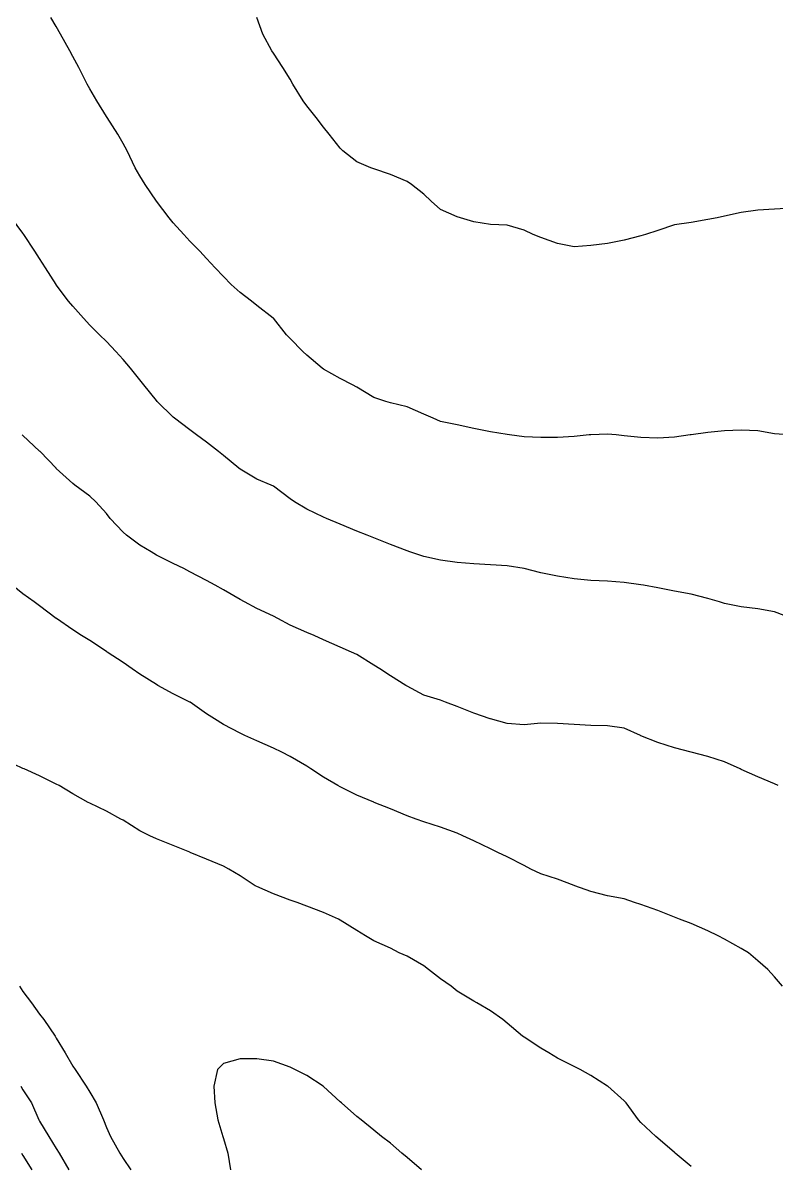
# Model space of a CAD drawing. Extents: x -280806 to 176394, y -263086 to 194114.
# Drawn here: x -221654 to -176438, y -27130 to 41387 of the extents above; entities that cross this region are included whole.
import ezdxf

# ---------------------------------------------------------------- set-up
doc = ezdxf.new("R2010")
doc.units = 0

msp = doc.modelspace()

# ---------------------------------------------------------------- linework, layer by layer
at = {"layer": 'CONTOURS'}
for points in [[(-175690.8043, 16648.4198, 499872), (-176532.479, 16720.627, 499872), (-177535.0882, 16884.1522, 499872), (-178537.7278, 16933.4993, 499872), (-179540.3674, 16893.54, 499872), (-180543.007, 16792.6512, 499872), (-181545.6161, 16657.8382, 499872), (-181610.2337, 16648.4198, 499872), (-182548.2557, 16516.9596, 499872), (-183550.8953, 16460.785, 499872), (-184553.5349, 16496.9952, 499872), (-185556.144, 16598.6155, 499872), (-186040.715, 16648.4198, 499872), (-186558.7836, 16698.8033, 499872), (-187561.4232, 16659.8803, 499872), (-187666.122, 16648.4198, 499872), (-188564.0628, 16549.0246, 499872), (-189566.6719, 16490.2896, 499872), (-190569.3115, 16492.7585, 499872), (-191571.9511, 16536.4058, 499872), (-192438.9547, 16648.4198, 499872), (-192574.5602, 16667.8966, 499872), (-193577.1998, 16837.0301, 499872), (-194579.8394, 17033.2603, 499872), (-195582.479, 17244.6696, 499872), (-196585.0882, 17460.0108, 499872), (-197024.6707, 17651.029, 499872), (-197587.7278, 17903.891, 499872), (-198590.3674, 18330.3977, 499872), (-199593.007, 18578.322, 499872), (-199869.552, 18653.6686, 499872), (-200595.6161, 18892.9975, 499872), (-201598.2557, 19518.0509, 499872), (-201861.9077, 19656.3082, 499872), (-202600.8953, 20038.375, 499872), (-203603.5349, 20597.5001, 499872), (-203684.2459, 20658.9478, 499872), (-204606.144, 21443.6858, 499872), (-204845.0158, 21661.5569, 499872), (-205608.7836, 22436.0842, 499872), (-205827.2033, 22664.1965, 499872), (-206611.4232, 23657.2958, 499872), (-206620.811, 23666.8361, 499872), (-207614.0628, 24421.338, 499872), (-207931.6644, 24669.4757, 499872), (-208616.6719, 25189.5254, 499872), (-209142.7262, 25672.0848, 499872), (-209619.3115, 26158.698, 499872), (-210100.4993, 26674.7244, 499872), (-210621.9511, 27232.1122, 499872), (-211035.3818, 27677.364, 499872), (-211624.5602, 28279.0392, 499872), (-211992.4538, 28680.0036, 499872), (-212627.1998, 29388.3893, 499872), (-212864.2123, 29682.6127, 499872), (-213626.0599, 30685.2523, 499872), (-213629.8394, 30690.7387, 499872), (-214313.6278, 31687.8919, 499872), (-214632.479, 32209.4657, 499872), (-214911.9197, 32690.501, 499872), (-215393.839, 33693.1406, 499872), (-215635.0882, 34143.5436, 499872), (-215952.5678, 34695.7802, 499872), (-216601.609, 35698.4198, 499872), (-216637.7278, 35757.2767, 499872), (-217210.3555, 36701.029, 499872), (-217640.3674, 37431.9394, 499872), (-217788.1649, 37703.6686, 499872), (-218291.7554, 38706.3082, 499872), (-218643.007, 39374.0945, 499872), (-218837.9875, 39708.9478, 499872), (-219401.5018, 40711.5569, 499872), (-219645.6161, 41157.2354, 499872), (-219963.6139, 41714.1965, 499872)], [(-175529.8394, 30264.4759, 496824), (-176532.479, 30202.2053, 496824), (-177535.0882, 30139.4165, 496824), (-178537.7278, 29992.0152, 496824), (-179540.3674, 29787.5858, 496824), (-179979.767, 29682.6127, 496824), (-180543.007, 29586.7531, 496824), (-181545.6161, 29404.7875, 496824), (-182548.2557, 29267.1703, 496824), (-183550.8953, 28913.8462, 496824), (-184280.5865, 28680.0036, 496824), (-184553.5349, 28597.098, 496824), (-185556.144, 28338.9629, 496824), (-186558.7836, 28141.4525, 496824), (-187561.4232, 28011.5772, 496824), (-188564.0628, 27935.4686, 496824), (-189566.6719, 28141.3915, 496824), (-190569.3115, 28500.5069, 496824), (-191027.5174, 28680.0036, 496824), (-191571.9511, 28938.0473, 496824), (-192574.5602, 29234.2519, 496824), (-193577.1998, 29279.5452, 496824), (-194579.8394, 29448.6482, 496824), (-195389.9674, 29682.6127, 496824), (-195582.479, 29748.1752, 496824), (-196585.0882, 30174.7733, 496824), (-197143.055, 30685.2523, 496824), (-197587.7278, 31108.8024, 496824), (-198318.2114, 31687.8919, 496824), (-198590.3674, 31857.5131, 496824), (-199593.007, 32290.0243, 496824), (-200595.6161, 32625.03, 496824), (-200772.3086, 32690.501, 496824), (-201598.2557, 33047.4828, 496824), (-202440.3571, 33693.1406, 496824), (-202600.8953, 33856.7268, 496824), (-203267.1271, 34695.7802, 496824), (-203603.5349, 35127.7733, 496824), (-204055.0961, 35698.4198, 496824), (-204606.144, 36403.9709, 496824), (-204824.838, 36701.029, 496824), (-205443.8868, 37703.6686, 496824), (-205608.7836, 37995.2707, 496824), (-206049.7378, 38706.3082, 496824), (-206611.4232, 39568.374, 496824), (-206709.6907, 39708.9478, 496824), (-207251.046, 40711.5569, 496824), (-207604.7664, 41714.1965, 496824)], [(-175529.8394, 5653.2475, 502920), (-176532.479, 6028.2734, 502920), (-177535.0882, 6204.3564, 502920), (-178537.7278, 6322.9846, 502920), (-179540.3674, 6532.6565, 502920), (-179837.3645, 6622.0848, 502920), (-180543.007, 6828.0991, 502920), (-181545.6161, 7080.8698, 502920), (-182548.2557, 7271.9794, 502920), (-183550.8953, 7473.2388, 502920), (-184401.4397, 7624.7244, 502920), (-184553.5349, 7653.5585, 502920), (-185556.144, 7789.6517, 502920), (-186558.7836, 7871.8867, 502920), (-187561.4232, 7915.1988, 502920), (-188564.0628, 8014.0759, 502920), (-189566.6719, 8167.817, 502920), (-190569.3115, 8369.808, 502920), (-191558.9057, 8627.364, 502920), (-191571.9511, 8630.9606, 502920), (-192574.5602, 8794.7297, 502920), (-193577.1998, 8855.1106, 502920), (-194579.8394, 8904.6101, 502920), (-195582.479, 8989.5578, 502920), (-196585.0882, 9131.4422, 502920), (-197587.7278, 9344.2231, 502920), (-198426.5678, 9630.0036, 502920), (-198590.3674, 9684.4104, 502920), (-199593.007, 10065.6542, 502920), (-200595.6161, 10468.417, 502920), (-200994.0506, 10632.6127, 502920), (-201598.2557, 10877.1842, 502920), (-202600.8953, 11298.5702, 502920), (-203418.2774, 11635.2523, 502920), (-203603.5349, 11717.4874, 502920), (-204606.144, 12198.035, 502920), (-205354.0622, 12637.8919, 502920), (-205608.7836, 12812.1766, 502920), (-206611.4232, 13576.9807, 502920), (-206750.0462, 13640.501, 502920), (-207614.0628, 13988.9789, 502920), (-208616.6719, 14594.586, 502920), (-208684.307, 14643.1406, 502920), (-209619.3115, 15404.3177, 502920), (-209919.2347, 15645.7802, 502920), (-210621.9511, 16208.6849, 502920), (-211222.4986, 16648.4198, 502920), (-211624.5602, 16959.5292, 502920), (-212544.0199, 17651.029, 502920), (-212627.1998, 17717.1096, 502920), (-213583.5403, 18653.6686, 502920), (-213629.8394, 18705.9722, 502920), (-214387.6027, 19656.3082, 502920), (-214632.479, 19959.4318, 502920), (-215185.3253, 20658.9478, 502920), (-215635.0882, 21173.2063, 502920), (-216070.6169, 21661.5569, 502920), (-216637.7278, 22247.0167, 502920), (-217048.9639, 22664.1965, 502920), (-217640.3674, 23237.7082, 502920), (-218010.6689, 23666.8361, 502920), (-218643.007, 24373.1796, 502920), (-218907.1466, 24669.4757, 502920), (-219645.6161, 25654.6807, 502920), (-219658.4786, 25672.0848, 502920), (-220296.7603, 26674.7244, 502920), (-220648.2557, 27247.1388, 502920), (-220925.3798, 27677.364, 502920), (-221587.8322, 28680.0036, 502920), (-221650.8953, 28767.2983, 502920), (-222324.8081, 29682.6127, 502920)], [(-176309.6398, -4406.8594, 505968), (-176532.479, -4304.8733, 505968), (-177535.0882, -3877.9094, 505968), (-178537.7278, -3427.9027, 505968), (-178597.6514, -3404.2198, 505968), (-179540.3674, -2983.6262, 505968), (-180543.007, -2653.8631, 505968), (-181537.4474, -2401.5802, 505968), (-181545.6161, -2399.4161, 505968), (-182548.2557, -2138.934, 505968), (-183550.8953, -1823.527, 505968), (-184553.5349, -1409.5171, 505968), (-184575.9072, -1398.971, 505968), (-185556.144, -962.467, 505968), (-186558.7836, -808.2382, 505968), (-187561.4232, -788.2433, 505968), (-188564.0628, -733.9889, 505968), (-189566.6719, -678.241, 505968), (-190569.3115, -662.178, 505968), (-191571.9511, -754.319, 505968), (-192574.5602, -667.573, 505968), (-193577.1998, -404.5001, 505968), (-193597.9262, -396.3314, 505968), (-194579.8394, -53.2181, 505968), (-195582.479, 338.5718, 505968), (-196292.9069, 606.3082, 505968), (-196585.0882, 720.09, 505968), (-197587.7278, 1034.6436, 505968), (-198590.3674, 1558.1071, 505968), (-198668.8229, 1608.9478, 505968), (-199593.007, 2189.7746, 505968), (-200226.6557, 2611.5569, 505968), (-200595.6161, 2833.5122, 505968), (-201598.2557, 3463.5643, 505968), (-201932.7127, 3614.1965, 505968), (-202600.8953, 3905.189, 505968), (-203603.5349, 4346.1127, 505968), (-204165.9823, 4616.8361, 505968), (-204606.144, 4792.2485, 505968), (-205608.7836, 5227.0152, 505968), (-206342.8639, 5619.4757, 505968), (-206611.4232, 5771.2966, 505968), (-207614.0628, 6234.1354, 505968), (-208347.2287, 6622.0848, 505968), (-208616.6719, 6769.4251, 505968), (-209619.3115, 7343.9426, 505968), (-210114.2153, 7624.7244, 505968), (-210621.9511, 7907.7007, 505968), (-211624.5602, 8436.8335, 505968), (-211997.6659, 8627.364, 505968), (-212627.1998, 8927.7749, 505968), (-213629.8394, 9432.798, 505968), (-213957.0727, 9630.0036, 505968), (-214632.479, 10033.4674, 505968), (-215431.5122, 10632.6127, 505968), (-215635.0882, 10818.114, 505968), (-216405.0434, 11635.2523, 505968), (-216637.7278, 11933.5906, 505968), (-217276.5581, 12637.8919, 505968), (-217640.3674, 12962.7173, 505968), (-218524.0435, 13640.501, 505968), (-218643.007, 13740.0792, 505968), (-219645.6161, 14632.5336, 505968), (-219656.8937, 14643.1406, 505968), (-220611.4054, 15645.7802, 505968), (-220648.2557, 15683.1182, 505968), (-221650.8953, 16613.886, 505968), (-221686.2216, 16648.4198, 505968)], [(-176061.8678, -16438.4431, 509016), (-176532.479, -15876.7882, 509016), (-176943.5628, -15435.8035, 509016), (-177535.0882, -14922.6727, 509016), (-178108.6608, -14433.1639, 509016), (-178537.7278, -14178.3511, 509016), (-179540.3674, -13619.6832, 509016), (-179927.6462, -13430.5243, 509016), (-180543.007, -13130.6316, 509016), (-181545.6161, -12674.407, 509016), (-182243.5166, -12427.9152, 509016), (-182548.2557, -12300.0211, 509016), (-183550.8953, -11899.2701, 509016), (-184553.5349, -11535.3998, 509016), (-184941.911, -11425.2756, 509016), (-185556.144, -11195.7917, 509016), (-186558.7836, -11014.7405, 509016), (-187561.4232, -10751.7286, 509016), (-188519.2267, -10422.636, 509016), (-188564.0628, -10407.9751, 509016), (-189566.6719, -10027.1275, 509016), (-190569.3115, -9694.7126, 509016), (-191155.6858, -9419.9964, 509016), (-191571.9511, -9190.1772, 509016), (-192574.5602, -8681.1002, 509016), (-193137.1906, -8417.3873, 509016), (-193577.1998, -8203.1434, 509016), (-194579.8394, -7720.1268, 509016), (-195239.0914, -7414.7477, 509016), (-195582.479, -7265.8834, 509016), (-196585.0882, -6894.4236, 509016), (-197587.7278, -6572.9206, 509016), (-198052.3954, -6412.1081, 509016), (-198590.3674, -6209.9647, 509016), (-199593.007, -5791.5048, 509016), (-200560.4117, -5409.499, 509016), (-200595.6161, -5397.3374, 509016), (-201598.2557, -4976.5306, 509016), (-202600.8953, -4483.7909, 509016), (-202745.9801, -4406.8594, 509016), (-203603.5349, -3889.4004, 509016), (-204359.8961, -3404.2198, 509016), (-204606.144, -3246.7601, 509016), (-205608.7836, -2661.0564, 509016), (-206103.3826, -2401.5802, 509016), (-206611.4232, -2152.9548, 509016), (-207614.0628, -1724.0098, 509016), (-208321.8084, -1398.971, 509016), (-208616.6719, -1259.7079, 509016), (-209619.3115, -742.0661, 509016), (-210158.015, -396.3314, 509016), (-210621.9511, -92.1715, 509016), (-211619.1958, 606.3082, 509016), (-211624.5602, 609.9658, 509016), (-212627.1998, 1112.0933, 509016), (-213541.8132, 1608.9478, 509016), (-213629.8394, 1657.8072, 509016), (-214632.479, 2293.8029, 509016), (-215084.6194, 2611.5569, 509016), (-215635.0882, 2976.9206, 509016), (-216589.1426, 3614.1965, 509016), (-216637.7278, 3649.6752, 509016), (-217640.3674, 4310.1158, 509016), (-218127.3768, 4616.8361, 509016), (-218643.007, 4944.7094, 509016), (-219636.4111, 5619.4757, 509016), (-219645.6161, 5625.8155, 509016), (-220648.2557, 6397.9654, 509016), (-220965.2172, 6622.0848, 509016), (-221650.8953, 7115.8913, 509016), (-222285.3974, 7624.7244, 509016)], [(-181545.6161, -27272.6201, 512064), (-182491.4105, -26464.7477, 512064), (-182548.2557, -26421.0698, 512064), (-183550.8953, -25577.292, 512064), (-183669.7063, -25462.1081, 512064), (-184553.5349, -24625.8893, 512064), (-184703.5879, -24459.499, 512064), (-185444.191, -23456.8594, 512064), (-185556.144, -23322.9302, 512064), (-186547.8413, -22454.2198, 512064), (-186558.7836, -22445.2282, 512064), (-187561.4232, -21811.2137, 512064), (-188210.3119, -21451.5802, 512064), (-188564.0628, -21273.3026, 512064), (-189566.6719, -20763.0979, 512064), (-190087.697, -20448.971, 512064), (-190569.3115, -20173.889, 512064), (-191571.9511, -19512.595, 512064), (-191666.2258, -19446.3314, 512064), (-192574.5602, -18656.808, 512064), (-192852.6902, -18443.6918, 512064), (-193577.1998, -17918.1557, 512064), (-194406.6826, -17441.0522, 512064), (-194579.8394, -17344.9793, 512064), (-195582.479, -16743.6089, 512064), (-195951.5614, -16438.4431, 512064), (-196585.0882, -15996.2088, 512064), (-197299.387, -15435.8035, 512064), (-197587.7278, -15232.7153, 512064), (-198590.3674, -14652.3151, 512064), (-199057.1381, -14433.1639, 512064), (-199593.007, -14172.1027, 512064), (-200595.6161, -13719.4442, 512064), (-201081.132, -13430.5243, 512064), (-201598.2557, -13110.3014, 512064), (-202600.8953, -12478.3901, 512064), (-202701.967, -12427.9152, 512064), (-203603.5349, -12027.4994, 512064), (-204606.144, -11637.8431, 512064), (-205196.2368, -11425.2756, 512064), (-205608.7836, -11285.159, 512064), (-206611.4232, -10891.4794, 512064), (-207614.0628, -10469.0266, 512064), (-207702.6682, -10422.636, 512064), (-208616.6719, -9826.8739, 512064), (-209296.7722, -9419.9964, 512064), (-209619.3115, -9242.6942, 512064), (-210621.9511, -8810.6098, 512064), (-211604.1996, -8417.3873, 512064), (-211624.5602, -8409.371, 512064), (-212627.1998, -7993.319, 512064), (-213629.8394, -7594.4882, 512064), (-214039.2163, -7414.7477, 512064), (-214632.479, -7121.0424, 512064), (-215635.0882, -6488.491, 512064), (-215775.7534, -6412.1081, 512064), (-216637.7278, -5944.2706, 512064), (-217640.3674, -5457.2002, 512064), (-217734.6725, -5409.499, 512064), (-218643.007, -4896.7644, 512064), (-219478.7381, -4406.8594, 512064), (-219645.6161, -4309.5062, 512064), (-220648.2557, -3814.4196, 512064), (-221565.4598, -3404.2198, 512064), (-221650.8953, -3367.0037, 512064), (-222653.5349, -2887.1266, 512064)], [(-221860.9939, -16438.4431, 512064), (-221650.8953, -16762.0798, 512064), (-221137.734, -17441.0522, 512064), (-220648.2557, -18124.993, 512064), (-220388.5966, -18443.6918, 512064), (-219708.161, -19446.3314, 512064), (-219645.6161, -19556.4557, 512064), (-219120.2933, -20448.971, 512064), (-218643.007, -21240.0185, 512064), (-218512.4002, -21451.5802, 512064), (-217853.1178, -22454.2198, 512064), (-217640.3674, -22810.9882, 512064), (-217262.0496, -23456.8594, 512064), (-216814.5727, -24459.499, 512064), (-216637.7278, -24920.5394, 512064), (-216399.7399, -25462.1081, 512064), (-215825.2224, -26464.7477, 512064), (-215635.0882, -26786.8908, 512064), (-215169.1709, -27467.3873, 512064)], [(-197728.0272, -27467.3873, 515112), (-198590.3674, -26724.0715, 515112), (-198909.2491, -26464.7477, 515112), (-199593.007, -25875.935, 515112), (-200123.359, -25462.1081, 515112), (-200595.6161, -25090.5569, 515112), (-201338.0479, -24459.499, 515112), (-201598.2557, -24269.0904, 515112), (-202529.4197, -23456.8594, 515112), (-202600.8953, -23391.9065, 515112), (-203603.5349, -22475.3119, 515112), (-203631.5155, -22454.2198, 515112), (-204606.144, -21809.5678, 515112), (-205321.2962, -21451.5802, 515112), (-205608.7836, -21304.7275, 515112), (-206611.4232, -20947.1057, 515112), (-207614.0628, -20809.7628, 515112), (-208616.6719, -20814.4872, 515112), (-209619.3115, -21088.7767, 515112), (-209962.181, -21451.5802, 515112), (-210196.7856, -22454.2198, 515112), (-210125.0662, -23456.8594, 515112), (-209942.1557, -24459.499, 515112), (-209657.5639, -25462.1081, 515112), (-209619.3115, -25589.4535, 515112), (-209352.8858, -26464.7477, 515112), (-209190.6103, -27467.3873, 515112)], [(-221777.113, -22454.2198, 509016), (-221650.8953, -22661.3009, 509016), (-221141.3916, -23456.8594, 509016), (-220684.1611, -24459.499, 509016), (-220648.2557, -24541.2463, 509016), (-220096.2324, -25462.1081, 509016), (-219645.6161, -26194.2072, 509016), (-219476.6045, -26464.7477, 509016), (-218900.8068, -27467.3873, 509016)], [(-221727.4306, -26464.7477, 505968), (-221650.8953, -26618.6107, 505968), (-221119.0498, -27467.3873, 505968)]]:
    msp.add_polyline3d(points, dxfattribs=at)

doc.saveas('drawing.dxf')
